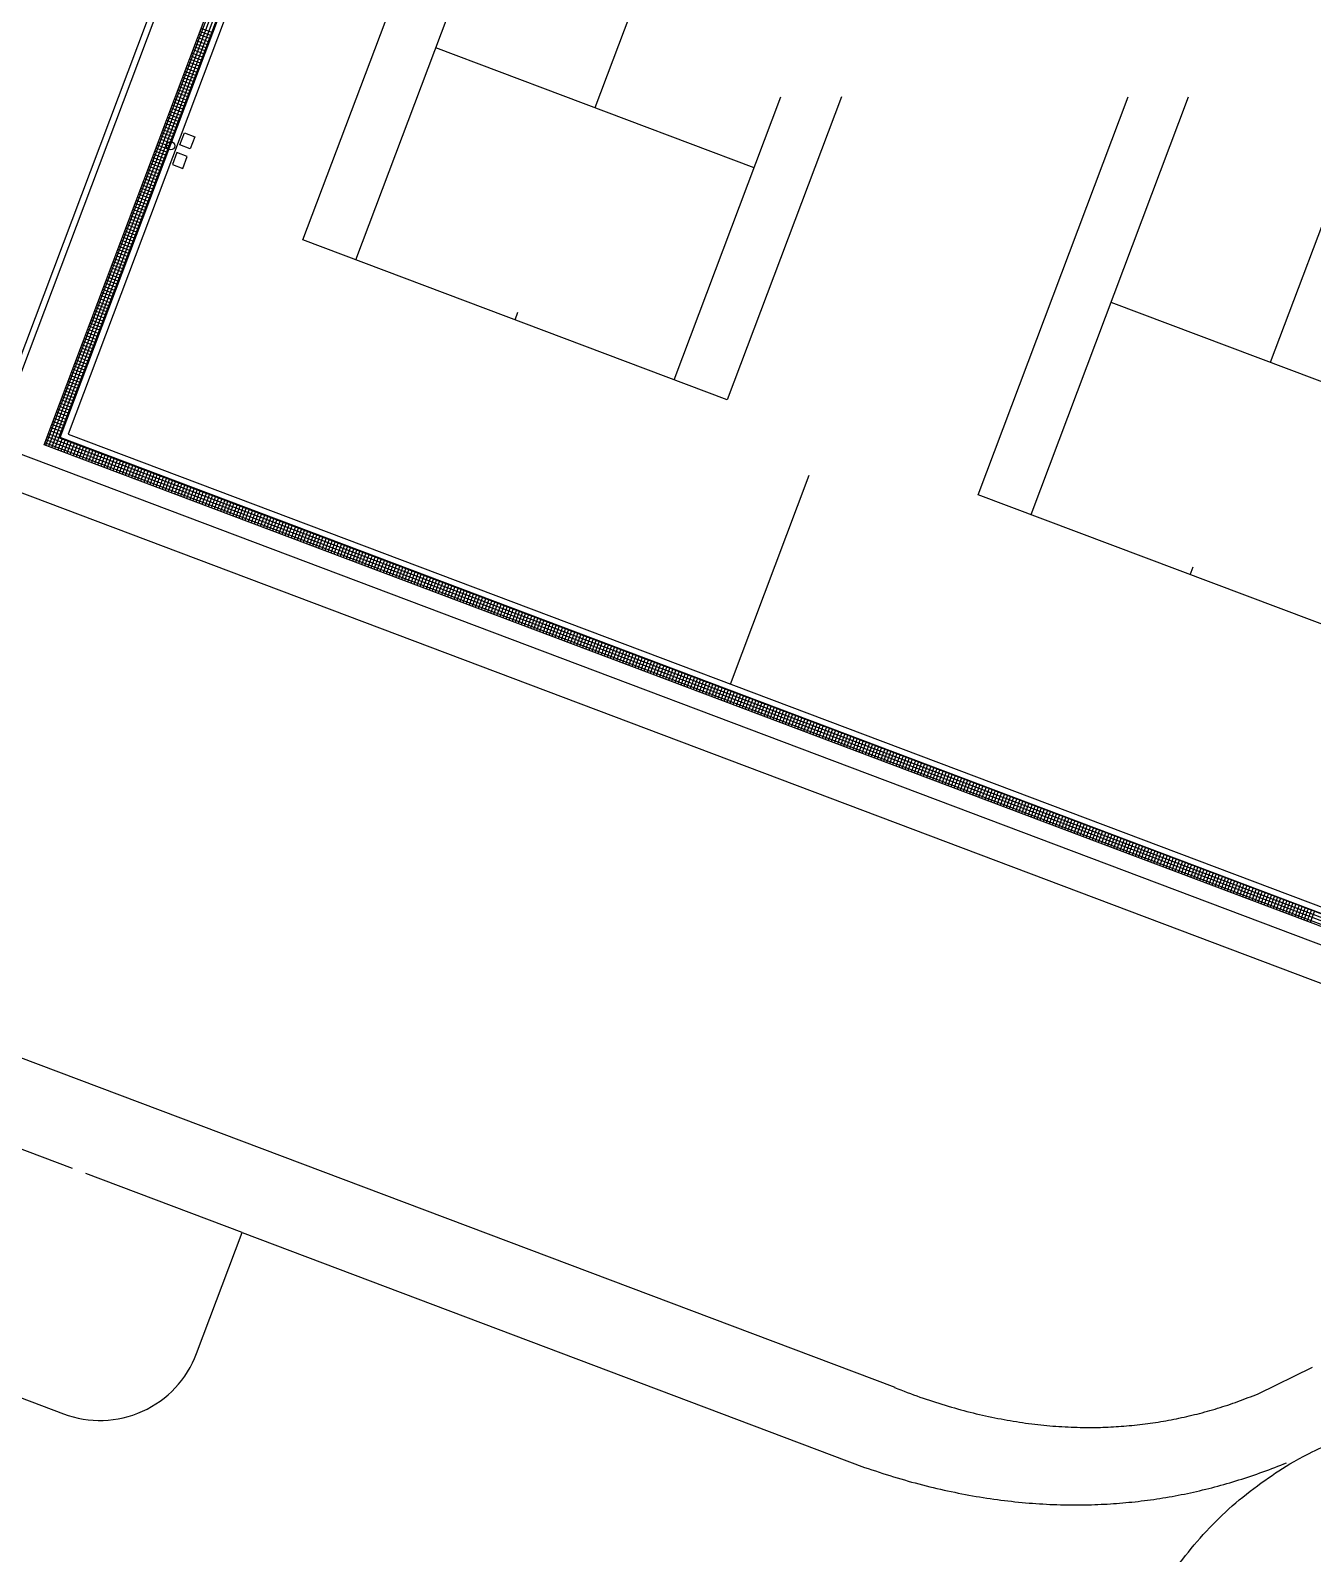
# Model space of a CAD drawing. Header units: millimetres. Extents: x 521005098 to 522149999836, y 174611071 to 175300000107.
# Drawn here: x 521987053830 to 522018074682, y 175038672789 to 175075516109 of the extents above; entities that cross this region are included whole.
import ezdxf

# ---------------------------------------------------------------- set-up
doc = ezdxf.new("R2010")
doc.units = ezdxf.units.MM
doc.header["$LTSCALE"] = 200
for name, color, linetype in [('0-35TEXT', 3, 'Continuous'), ('siteplan$0$0-35TEXT', 3, 'Continuous'), ('siteplan$0$siteplan$0$21', 1, 'Continuous'), ('siteplan$0$siteplan$0$26', 1, 'Continuous'), ('siteplan$0$siteplan$0$27', 1, 'Continuous'), ('siteplan$0$siteplan$0$48', 1, 'Continuous'), ('siteplan$0$siteplan$0$60', 1, 'Continuous'), ('siteplan$0$siteplan$0$62', 1, 'Continuous'), ('siteplan$0$siteplan$0$63', 1, 'Continuous')]:
    doc.layers.add(name, color=color, linetype=linetype)
doc.layers.get('siteplan$0$0-35TEXT').off()

# ---------------------------------------------------------------- blocks, each defined once
blk = doc.blocks.new('siteplan$0$siteplan')
at = {"layer": 'siteplan$0$siteplan$0$21', "color": 8}
for p, q in [((21490.668, 74972.749), (21490.778, 74973.039)), ((21490.778, 74973.039), (21491.029, 74972.944)), ((21491.029, 74972.944), (21490.92, 74972.654)), ((21490.597, 74972.562), (21490.488, 74972.271)), ((21490.849, 74972.467), (21490.597, 74972.562)), ((21490.92, 74972.654), (21490.668, 74972.749)), ((21490.488, 74972.271), (21490.739, 74972.176)), ((21490.739, 74972.176), (21490.849, 74972.467))]:
    blk.add_line(p, q, dxfattribs=at)
blk.add_circle((21490.446, 74972.726), 0.1, dxfattribs=at)
at = {"layer": 'siteplan$0$siteplan$0$26', "color": 8}
for p, q in [((21493.646, 74970.45), (21502.036, 74992.69)), ((21494.928, 74969.966), (21503.318, 74992.206)), ((21505.23, 74985.622), (21500.713, 74973.645)), ((21521.566, 74979.46), (21517.05, 74967.483)), ((21504.564, 74972.193), (21496.864, 74975.098)), ((21502.629, 74967.061), (21505.212, 74973.911)), ((21506.677, 74973.911), (21503.91, 74966.578)), ((21509.983, 74964.287), (21513.613, 74973.911)), ((21511.265, 74963.804), (21515.077, 74973.911)), ((21503.91, 74966.578), (21493.646, 74970.45)), ((21520.901, 74966.031), (21513.2, 74968.936)), ((21498.778, 74968.514), (21498.849, 74968.7)), ((21520.247, 74960.416), (21509.983, 74964.287)), ((21515.115, 74962.351), (21515.185, 74962.538))]:
    blk.add_line(p, q, dxfattribs=at)
at = {"layer": 'siteplan$0$siteplan$0$27', "color": 8}
for p, q in [((21481.212, 74952.787), (21507.964, 74942.696)), ((21488.072, 74947.986), (21482.353, 74950.143)), ((21492.177, 74946.437), (21488.395, 74947.864)), ((21491.073, 74943.51), (21492.177, 74946.437)), ((21492.177, 74946.437), (21507.233, 74940.758)), ((21480.366, 74944.877), (21487.852, 74942.053)), ((21516.76, 74942.54), (21518.075, 74943.179))]:
    blk.add_line(p, q, dxfattribs=at)
blk.add_arc((21488.734, 74944.392), 2.5, 249.3328, 339.3328, dxfattribs=at)
for points in [[(21507.961, 74942.688), (21512.622, 74940.834), (21516.76, 74942.54)], [(21513.338, 74935.539), (21516.759, 74945.122), (21532.011, 74941.44)], [(21507.233, 74940.758), (21512.635, 74938.886), (21517.448, 74940.87)]]:
    blk.add_open_spline(points, degree=2, dxfattribs=at)
at = {"layer": 'siteplan$0$siteplan$0$48', "color": 8}
for p, q in [((21486.261, 74965.478), (21522.656, 74951.749)), ((21522.348, 74950.93), (21485.952, 74964.659))]:
    blk.add_line(p, q, dxfattribs=at)
at = {"layer": 'siteplan$0$siteplan$0$60', "color": 8}
for p, q in [((21500.87, 74999.97), (21487.963, 74965.753)), ((21487.963, 74965.753), (21521.412, 74953.136)), ((21503.991, 74959.707), (21505.896, 74964.758))]:
    blk.add_line(p, q, dxfattribs=at)
at = {"layer": 'siteplan$0$siteplan$0$62', "color": 8}
for p, q in [((21498.078, 74997.497), (21481.212, 74952.787)), ((21498.218, 74997.444), (21481.353, 74952.734))]:
    blk.add_line(p, q, dxfattribs=at)
at = {"layer": 'siteplan$0$siteplan$0$63', "color": 8}
for p, q in [((21487.383, 74965.491), (21500.678, 75000.737)), ((21487.383, 74965.491), (21500.678, 75000.737)), ((21500.711, 75000.724), (21487.416, 74965.479)), ((21500.786, 75000.696), (21487.491, 74965.451)), ((21500.86, 75000.668), (21487.565, 74965.423)), ((21500.934, 75000.64), (21487.639, 74965.395)), ((21487.77, 74965.666), (21500.853, 75000.35)), ((21491.436, 74975.385), (21491.155, 74975.49)), ((21491.464, 74975.459), (21491.183, 74975.565)), ((21491.296, 74975.013), (21491.015, 74975.119)), ((21491.324, 74975.087), (21491.043, 74975.193)), ((21491.352, 74975.162), (21491.071, 74975.268)), ((21491.38, 74975.236), (21491.099, 74975.342)), ((21491.408, 74975.31), (21491.127, 74975.416)), ((21491.156, 74974.642), (21490.875, 74974.748)), ((21491.184, 74974.716), (21490.903, 74974.822)), ((21491.212, 74974.79), (21490.931, 74974.896)), ((21491.24, 74974.865), (21490.959, 74974.971)), ((21491.268, 74974.939), (21490.987, 74975.045)), ((21491.016, 74974.271), (21490.735, 74974.376)), ((21491.044, 74974.345), (21490.763, 74974.451)), ((21491.072, 74974.419), (21490.791, 74974.525)), ((21491.1, 74974.493), (21490.819, 74974.599)), ((21491.128, 74974.568), (21490.847, 74974.673)), ((21490.875, 74973.899), (21490.595, 74974.005)), ((21490.903, 74973.973), (21490.623, 74974.079)), ((21490.932, 74974.048), (21490.651, 74974.154)), ((21490.96, 74974.122), (21490.679, 74974.228)), ((21490.988, 74974.196), (21490.707, 74974.302)), ((21490.735, 74973.528), (21490.455, 74973.634)), ((21490.763, 74973.602), (21490.483, 74973.708)), ((21490.791, 74973.676), (21490.511, 74973.782)), ((21490.819, 74973.751), (21490.539, 74973.857)), ((21490.847, 74973.825), (21490.567, 74973.931)), ((21490.595, 74973.157), (21490.315, 74973.262)), ((21490.623, 74973.231), (21490.343, 74973.337)), ((21490.651, 74973.305), (21490.371, 74973.411)), ((21490.679, 74973.379), (21490.399, 74973.485)), ((21490.707, 74973.454), (21490.427, 74973.559)), ((21490.455, 74972.785), (21490.175, 74972.891)), ((21490.483, 74972.859), (21490.203, 74972.965)), ((21490.511, 74972.934), (21490.231, 74973.04)), ((21490.539, 74973.008), (21490.259, 74973.114)), ((21490.567, 74973.082), (21490.287, 74973.188)), ((21490.315, 74972.414), (21490.034, 74972.52)), ((21490.343, 74972.488), (21490.063, 74972.594)), ((21490.371, 74972.562), (21490.091, 74972.668)), ((21490.399, 74972.637), (21490.119, 74972.743)), ((21490.427, 74972.711), (21490.147, 74972.817)), ((21490.175, 74972.043), (21489.894, 74972.148)), ((21490.203, 74972.117), (21489.922, 74972.223)), ((21490.231, 74972.191), (21489.95, 74972.297)), ((21490.259, 74972.265), (21489.978, 74972.371)), ((21490.287, 74972.34), (21490.006, 74972.445)), ((21490.035, 74971.671), (21489.754, 74971.777)), ((21490.063, 74971.745), (21489.782, 74971.851)), ((21490.091, 74971.82), (21489.81, 74971.926)), ((21490.119, 74971.894), (21489.838, 74972)), ((21490.147, 74971.968), (21489.866, 74972.074)), ((21489.895, 74971.3), (21489.614, 74971.406)), ((21489.923, 74971.374), (21489.642, 74971.48)), ((21489.951, 74971.448), (21489.67, 74971.554)), ((21489.979, 74971.523), (21489.698, 74971.629)), ((21490.007, 74971.597), (21489.726, 74971.703)), ((21489.755, 74970.929), (21489.474, 74971.034)), ((21489.783, 74971.003), (21489.502, 74971.109)), ((21489.811, 74971.077), (21489.53, 74971.183)), ((21489.839, 74971.151), (21489.558, 74971.257)), ((21489.867, 74971.226), (21489.586, 74971.331)), ((21489.615, 74970.557), (21489.334, 74970.663)), ((21489.643, 74970.631), (21489.362, 74970.737)), ((21489.671, 74970.706), (21489.39, 74970.812)), ((21489.699, 74970.78), (21489.418, 74970.886)), ((21489.727, 74970.854), (21489.446, 74970.96)), ((21489.475, 74970.186), (21489.194, 74970.292)), ((21489.503, 74970.26), (21489.222, 74970.366)), ((21489.531, 74970.334), (21489.25, 74970.44)), ((21489.559, 74970.409), (21489.278, 74970.515)), ((21489.587, 74970.483), (21489.306, 74970.589)), ((21489.335, 74969.815), (21489.054, 74969.92)), ((21489.363, 74969.889), (21489.082, 74969.995)), ((21489.391, 74969.963), (21489.11, 74970.069)), ((21489.419, 74970.037), (21489.138, 74970.143)), ((21489.447, 74970.112), (21489.166, 74970.217)), ((21489.195, 74969.443), (21488.914, 74969.549)), ((21489.223, 74969.517), (21488.942, 74969.623)), ((21489.251, 74969.592), (21488.97, 74969.698)), ((21489.279, 74969.666), (21488.998, 74969.772)), ((21489.307, 74969.74), (21489.026, 74969.846)), ((21489.055, 74969.072), (21488.774, 74969.178)), ((21489.083, 74969.146), (21488.802, 74969.252)), ((21489.111, 74969.22), (21488.83, 74969.326)), ((21489.139, 74969.295), (21488.858, 74969.401)), ((21489.167, 74969.369), (21488.886, 74969.475)), ((21488.914, 74968.701), (21488.634, 74968.806)), ((21488.942, 74968.775), (21488.662, 74968.881)), ((21488.97, 74968.849), (21488.69, 74968.955)), ((21488.998, 74968.923), (21488.718, 74969.029)), ((21489.027, 74968.998), (21488.746, 74969.103)), ((21488.774, 74968.329), (21488.494, 74968.435)), ((21488.802, 74968.403), (21488.522, 74968.509)), ((21488.83, 74968.478), (21488.55, 74968.584)), ((21488.858, 74968.552), (21488.578, 74968.658)), ((21488.886, 74968.626), (21488.606, 74968.732)), ((21488.634, 74967.958), (21488.354, 74968.064)), ((21488.662, 74968.032), (21488.382, 74968.138)), ((21488.69, 74968.106), (21488.41, 74968.212)), ((21488.718, 74968.181), (21488.438, 74968.287)), ((21488.746, 74968.255), (21488.466, 74968.361)), ((21488.494, 74967.587), (21488.214, 74967.692)), ((21488.522, 74967.661), (21488.242, 74967.767)), ((21488.55, 74967.735), (21488.27, 74967.841)), ((21488.578, 74967.809), (21488.298, 74967.915)), ((21488.606, 74967.884), (21488.326, 74967.989)), ((21488.354, 74967.215), (21488.073, 74967.321)), ((21488.382, 74967.289), (21488.101, 74967.395)), ((21488.41, 74967.364), (21488.129, 74967.47)), ((21488.438, 74967.438), (21488.158, 74967.544)), ((21488.466, 74967.512), (21488.186, 74967.618)), ((21488.214, 74966.844), (21487.933, 74966.95)), ((21488.242, 74966.918), (21487.961, 74967.024)), ((21488.27, 74966.992), (21487.989, 74967.098)), ((21488.298, 74967.067), (21488.017, 74967.173)), ((21488.326, 74967.141), (21488.045, 74967.247)), ((21488.074, 74966.473), (21487.793, 74966.578)), ((21488.102, 74966.547), (21487.821, 74966.653)), ((21488.13, 74966.621), (21487.849, 74966.727)), ((21488.158, 74966.695), (21487.877, 74966.801)), ((21488.186, 74966.77), (21487.905, 74966.875)), ((21487.962, 74966.175), (21487.681, 74966.281)), ((21487.99, 74966.25), (21487.709, 74966.356)), ((21488.018, 74966.324), (21487.737, 74966.43)), ((21488.046, 74966.398), (21487.765, 74966.504)), ((21487.822, 74965.804), (21487.541, 74965.91)), ((21487.85, 74965.878), (21487.569, 74965.984)), ((21487.878, 74965.953), (21487.597, 74966.059)), ((21487.906, 74966.027), (21487.625, 74966.133)), ((21487.934, 74966.101), (21487.653, 74966.207)), ((21521.675, 74952.556), (21487.383, 74965.491)), ((21521.675, 74952.556), (21487.383, 74965.491)), ((21521.693, 74952.603), (21487.401, 74965.539)), ((21521.721, 74952.678), (21487.429, 74965.613)), ((21521.749, 74952.752), (21487.457, 74965.687)), ((21521.777, 74952.826), (21487.485, 74965.761)), ((21487.794, 74965.73), (21487.513, 74965.836)), ((21487.819, 74965.647), (21487.713, 74965.367)), ((21521.5, 74952.942), (21487.77, 74965.666)), ((21487.893, 74965.619), (21487.788, 74965.339)), ((21487.968, 74965.591), (21487.862, 74965.311)), ((21488.042, 74965.563), (21487.936, 74965.282)), ((21488.116, 74965.535), (21488.01, 74965.254)), ((21488.191, 74965.507), (21488.085, 74965.226)), ((21488.265, 74965.479), (21488.159, 74965.198)), ((21488.339, 74965.451), (21488.233, 74965.17)), ((21488.413, 74965.423), (21488.307, 74965.142)), ((21488.488, 74965.395), (21488.382, 74965.114)), ((21488.562, 74965.367), (21488.456, 74965.086)), ((21488.636, 74965.339), (21488.53, 74965.058)), ((21488.71, 74965.311), (21488.605, 74965.03)), ((21488.785, 74965.283), (21488.679, 74965.002)), ((21488.859, 74965.255), (21488.753, 74964.974)), ((21488.933, 74965.227), (21488.827, 74964.946)), ((21489.007, 74965.199), (21488.902, 74964.918)), ((21489.082, 74965.171), (21488.976, 74964.89)), ((21489.156, 74965.143), (21489.05, 74964.862)), ((21489.23, 74965.115), (21489.124, 74964.834)), ((21489.305, 74965.087), (21489.199, 74964.806)), ((21489.379, 74965.059), (21489.273, 74964.778)), ((21489.453, 74965.031), (21489.347, 74964.75)), ((21489.527, 74965.003), (21489.421, 74964.722)), ((21489.602, 74964.975), (21489.496, 74964.694)), ((21489.676, 74964.947), (21489.57, 74964.666)), ((21489.75, 74964.919), (21489.644, 74964.638)), ((21489.824, 74964.891), (21489.719, 74964.61)), ((21489.899, 74964.863), (21489.793, 74964.582)), ((21489.973, 74964.835), (21489.867, 74964.554)), ((21490.047, 74964.807), (21489.941, 74964.526)), ((21490.121, 74964.779), (21490.016, 74964.498)), ((21490.196, 74964.751), (21490.09, 74964.47)), ((21490.27, 74964.723), (21490.164, 74964.442)), ((21490.344, 74964.695), (21490.238, 74964.414)), ((21490.419, 74964.667), (21490.313, 74964.386)), ((21490.493, 74964.639), (21490.387, 74964.358)), ((21490.567, 74964.611), (21490.461, 74964.33)), ((21490.641, 74964.583), (21490.535, 74964.302)), ((21490.716, 74964.555), (21490.61, 74964.274)), ((21490.79, 74964.527), (21490.684, 74964.246)), ((21490.864, 74964.499), (21490.758, 74964.218)), ((21490.938, 74964.471), (21490.833, 74964.19)), ((21491.013, 74964.443), (21490.907, 74964.162)), ((21491.087, 74964.415), (21490.981, 74964.134)), ((21491.161, 74964.387), (21491.055, 74964.106)), ((21491.235, 74964.359), (21491.13, 74964.078)), ((21491.31, 74964.331), (21491.204, 74964.05)), ((21491.384, 74964.303), (21491.278, 74964.022)), ((21491.458, 74964.275), (21491.352, 74963.994)), ((21491.533, 74964.246), (21491.427, 74963.966)), ((21491.607, 74964.218), (21491.501, 74963.938)), ((21491.681, 74964.19), (21491.575, 74963.91)), ((21491.755, 74964.162), (21491.649, 74963.882)), ((21491.83, 74964.134), (21491.724, 74963.854)), ((21491.904, 74964.106), (21491.798, 74963.826)), ((21491.978, 74964.078), (21491.872, 74963.798)), ((21492.052, 74964.05), (21491.947, 74963.77)), ((21492.127, 74964.022), (21492.021, 74963.742)), ((21492.201, 74963.994), (21492.095, 74963.714)), ((21492.275, 74963.966), (21492.169, 74963.686)), ((21492.349, 74963.938), (21492.244, 74963.658)), ((21492.424, 74963.91), (21492.318, 74963.63)), ((21492.498, 74963.882), (21492.392, 74963.602)), ((21492.572, 74963.854), (21492.466, 74963.574)), ((21492.647, 74963.826), (21492.541, 74963.546)), ((21492.721, 74963.798), (21492.615, 74963.518)), ((21492.795, 74963.77), (21492.689, 74963.49)), ((21492.869, 74963.742), (21492.763, 74963.462)), ((21492.944, 74963.714), (21492.838, 74963.434)), ((21493.018, 74963.686), (21492.912, 74963.406)), ((21493.092, 74963.658), (21492.986, 74963.377)), ((21493.166, 74963.63), (21493.061, 74963.349)), ((21493.241, 74963.602), (21493.135, 74963.321)), ((21493.315, 74963.574), (21493.209, 74963.293)), ((21493.389, 74963.546), (21493.283, 74963.265)), ((21493.463, 74963.518), (21493.358, 74963.237)), ((21493.538, 74963.49), (21493.432, 74963.209)), ((21493.612, 74963.462), (21493.506, 74963.181)), ((21493.686, 74963.434), (21493.58, 74963.153)), ((21493.761, 74963.406), (21493.655, 74963.125)), ((21493.835, 74963.378), (21493.729, 74963.097)), ((21493.909, 74963.35), (21493.803, 74963.069)), ((21493.983, 74963.322), (21493.877, 74963.041)), ((21494.058, 74963.294), (21493.952, 74963.013)), ((21494.132, 74963.266), (21494.026, 74962.985)), ((21494.206, 74963.238), (21494.1, 74962.957)), ((21494.28, 74963.21), (21494.175, 74962.929)), ((21494.355, 74963.182), (21494.249, 74962.901)), ((21494.429, 74963.154), (21494.323, 74962.873)), ((21494.503, 74963.126), (21494.397, 74962.845)), ((21494.577, 74963.098), (21494.472, 74962.817)), ((21494.652, 74963.07), (21494.546, 74962.789)), ((21494.726, 74963.042), (21494.62, 74962.761)), ((21494.8, 74963.014), (21494.694, 74962.733)), ((21494.875, 74962.986), (21494.769, 74962.705)), ((21494.949, 74962.958), (21494.843, 74962.677)), ((21495.023, 74962.93), (21494.917, 74962.649)), ((21495.097, 74962.902), (21494.991, 74962.621)), ((21495.172, 74962.874), (21495.066, 74962.593)), ((21495.246, 74962.846), (21495.14, 74962.565)), ((21495.32, 74962.818), (21495.214, 74962.537)), ((21495.394, 74962.79), (21495.289, 74962.509)), ((21495.469, 74962.762), (21495.363, 74962.481)), ((21495.543, 74962.734), (21495.437, 74962.453)), ((21495.617, 74962.706), (21495.511, 74962.425)), ((21495.691, 74962.678), (21495.586, 74962.397)), ((21495.766, 74962.65), (21495.66, 74962.369)), ((21495.84, 74962.622), (21495.734, 74962.341)), ((21495.914, 74962.594), (21495.808, 74962.313)), ((21495.989, 74962.566), (21495.883, 74962.285)), ((21496.063, 74962.538), (21495.957, 74962.257)), ((21496.137, 74962.51), (21496.031, 74962.229)), ((21496.211, 74962.482), (21496.105, 74962.201)), ((21496.286, 74962.454), (21496.18, 74962.173)), ((21496.36, 74962.426), (21496.254, 74962.145)), ((21496.434, 74962.398), (21496.328, 74962.117)), ((21496.508, 74962.37), (21496.403, 74962.089)), ((21496.583, 74962.342), (21496.477, 74962.061)), ((21496.657, 74962.313), (21496.551, 74962.033)), ((21496.731, 74962.285), (21496.625, 74962.005)), ((21496.805, 74962.257), (21496.7, 74961.977)), ((21496.88, 74962.229), (21496.774, 74961.949)), ((21496.954, 74962.201), (21496.848, 74961.921)), ((21497.028, 74962.173), (21496.922, 74961.893)), ((21497.103, 74962.145), (21496.997, 74961.865)), ((21497.177, 74962.117), (21497.071, 74961.837)), ((21497.251, 74962.089), (21497.145, 74961.809)), ((21497.325, 74962.061), (21497.219, 74961.781)), ((21497.4, 74962.033), (21497.294, 74961.753)), ((21497.474, 74962.005), (21497.368, 74961.725)), ((21497.548, 74961.977), (21497.442, 74961.697)), ((21497.622, 74961.949), (21497.517, 74961.669)), ((21497.697, 74961.921), (21497.591, 74961.641)), ((21497.771, 74961.893), (21497.665, 74961.613)), ((21497.845, 74961.865), (21497.739, 74961.585)), ((21497.919, 74961.837), (21497.814, 74961.557)), ((21497.994, 74961.809), (21497.888, 74961.529)), ((21498.068, 74961.781), (21497.962, 74961.501)), ((21498.142, 74961.753), (21498.036, 74961.473)), ((21498.217, 74961.725), (21498.111, 74961.444)), ((21498.291, 74961.697), (21498.185, 74961.416)), ((21498.365, 74961.669), (21498.259, 74961.388)), ((21498.439, 74961.641), (21498.333, 74961.36)), ((21498.514, 74961.613), (21498.408, 74961.332)), ((21498.588, 74961.585), (21498.482, 74961.304)), ((21498.662, 74961.557), (21498.556, 74961.276)), ((21498.736, 74961.529), (21498.631, 74961.248)), ((21498.811, 74961.501), (21498.705, 74961.22)), ((21498.885, 74961.473), (21498.779, 74961.192)), ((21498.959, 74961.445), (21498.853, 74961.164)), ((21499.033, 74961.417), (21498.928, 74961.136)), ((21499.108, 74961.389), (21499.002, 74961.108)), ((21499.182, 74961.361), (21499.076, 74961.08)), ((21499.256, 74961.333), (21499.15, 74961.052)), ((21499.331, 74961.305), (21499.225, 74961.024)), ((21499.405, 74961.277), (21499.299, 74960.996)), ((21499.479, 74961.249), (21499.373, 74960.968)), ((21499.553, 74961.221), (21499.447, 74960.94)), ((21499.628, 74961.193), (21499.522, 74960.912)), ((21499.702, 74961.165), (21499.596, 74960.884)), ((21499.776, 74961.137), (21499.67, 74960.856)), ((21499.85, 74961.109), (21499.745, 74960.828)), ((21499.925, 74961.081), (21499.819, 74960.8)), ((21499.999, 74961.053), (21499.893, 74960.772)), ((21500.073, 74961.025), (21499.967, 74960.744)), ((21500.147, 74960.997), (21500.042, 74960.716)), ((21500.222, 74960.969), (21500.116, 74960.688)), ((21500.296, 74960.941), (21500.19, 74960.66)), ((21500.37, 74960.913), (21500.264, 74960.632)), ((21500.445, 74960.885), (21500.339, 74960.604)), ((21500.519, 74960.857), (21500.413, 74960.576)), ((21500.593, 74960.829), (21500.487, 74960.548)), ((21500.667, 74960.801), (21500.561, 74960.52)), ((21500.742, 74960.773), (21500.636, 74960.492)), ((21500.816, 74960.745), (21500.71, 74960.464)), ((21500.89, 74960.717), (21500.784, 74960.436)), ((21500.964, 74960.689), (21500.859, 74960.408)), ((21501.039, 74960.661), (21500.933, 74960.38)), ((21501.113, 74960.633), (21501.007, 74960.352)), ((21501.187, 74960.605), (21501.081, 74960.324)), ((21501.261, 74960.577), (21501.156, 74960.296)), ((21501.336, 74960.549), (21501.23, 74960.268)), ((21501.41, 74960.521), (21501.304, 74960.24)), ((21501.484, 74960.493), (21501.378, 74960.212)), ((21501.559, 74960.465), (21501.453, 74960.184)), ((21501.633, 74960.437), (21501.527, 74960.156)), ((21501.707, 74960.409), (21501.601, 74960.128)), ((21501.781, 74960.38), (21501.675, 74960.1)), ((21501.856, 74960.352), (21501.75, 74960.072)), ((21501.93, 74960.324), (21501.824, 74960.044)), ((21502.004, 74960.296), (21501.898, 74960.016)), ((21502.078, 74960.268), (21501.973, 74959.988)), ((21502.153, 74960.24), (21502.047, 74959.96)), ((21502.227, 74960.212), (21502.121, 74959.932)), ((21502.301, 74960.184), (21502.195, 74959.904)), ((21502.376, 74960.156), (21502.27, 74959.876)), ((21502.45, 74960.128), (21502.344, 74959.848)), ((21502.524, 74960.1), (21502.418, 74959.82)), ((21502.598, 74960.072), (21502.492, 74959.792)), ((21502.673, 74960.044), (21502.567, 74959.764)), ((21502.747, 74960.016), (21502.641, 74959.736)), ((21502.821, 74959.988), (21502.715, 74959.708)), ((21502.895, 74959.96), (21502.789, 74959.68)), ((21502.97, 74959.932), (21502.864, 74959.652)), ((21503.044, 74959.904), (21502.938, 74959.624)), ((21503.118, 74959.876), (21503.012, 74959.596)), ((21503.192, 74959.848), (21503.087, 74959.568)), ((21503.267, 74959.82), (21503.161, 74959.54)), ((21503.341, 74959.792), (21503.235, 74959.511)), ((21503.415, 74959.764), (21503.309, 74959.483)), ((21503.49, 74959.736), (21503.384, 74959.455)), ((21503.564, 74959.708), (21503.458, 74959.427)), ((21503.638, 74959.68), (21503.532, 74959.399)), ((21503.712, 74959.652), (21503.606, 74959.371)), ((21503.787, 74959.624), (21503.681, 74959.343)), ((21503.861, 74959.596), (21503.755, 74959.315)), ((21503.935, 74959.568), (21503.829, 74959.287)), ((21504.009, 74959.54), (21503.903, 74959.259)), ((21504.084, 74959.512), (21503.978, 74959.231)), ((21504.158, 74959.484), (21504.052, 74959.203)), ((21504.232, 74959.456), (21504.126, 74959.175)), ((21504.306, 74959.428), (21504.201, 74959.147)), ((21504.381, 74959.4), (21504.275, 74959.119)), ((21504.455, 74959.372), (21504.349, 74959.091)), ((21504.529, 74959.344), (21504.423, 74959.063)), ((21504.604, 74959.316), (21504.498, 74959.035)), ((21504.678, 74959.288), (21504.572, 74959.007)), ((21504.752, 74959.26), (21504.646, 74958.979)), ((21504.826, 74959.232), (21504.72, 74958.951)), ((21504.901, 74959.204), (21504.795, 74958.923)), ((21504.975, 74959.176), (21504.869, 74958.895)), ((21505.049, 74959.148), (21504.943, 74958.867)), ((21505.123, 74959.12), (21505.017, 74958.839)), ((21505.198, 74959.092), (21505.092, 74958.811)), ((21505.272, 74959.064), (21505.166, 74958.783)), ((21505.346, 74959.036), (21505.24, 74958.755)), ((21505.42, 74959.008), (21505.315, 74958.727)), ((21505.495, 74958.98), (21505.389, 74958.699)), ((21505.569, 74958.952), (21505.463, 74958.671)), ((21505.643, 74958.924), (21505.537, 74958.643)), ((21505.718, 74958.896), (21505.612, 74958.615)), ((21505.792, 74958.868), (21505.686, 74958.587)), ((21505.866, 74958.84), (21505.76, 74958.559)), ((21505.94, 74958.812), (21505.834, 74958.531)), ((21506.015, 74958.784), (21505.909, 74958.503)), ((21506.089, 74958.756), (21505.983, 74958.475)), ((21506.163, 74958.728), (21506.057, 74958.447)), ((21506.237, 74958.7), (21506.131, 74958.419)), ((21506.312, 74958.672), (21506.206, 74958.391)), ((21506.386, 74958.644), (21506.28, 74958.363)), ((21506.46, 74958.616), (21506.354, 74958.335)), ((21506.534, 74958.588), (21506.429, 74958.307)), ((21506.609, 74958.56), (21506.503, 74958.279)), ((21506.683, 74958.532), (21506.577, 74958.251)), ((21506.757, 74958.504), (21506.651, 74958.223)), ((21506.832, 74958.476), (21506.726, 74958.195)), ((21506.906, 74958.447), (21506.8, 74958.167)), ((21506.98, 74958.419), (21506.874, 74958.139)), ((21507.054, 74958.391), (21506.948, 74958.111)), ((21507.129, 74958.363), (21507.023, 74958.083)), ((21507.203, 74958.335), (21507.097, 74958.055)), ((21507.277, 74958.307), (21507.171, 74958.027)), ((21507.351, 74958.279), (21507.246, 74957.999)), ((21507.426, 74958.251), (21507.32, 74957.971)), ((21507.5, 74958.223), (21507.394, 74957.943)), ((21507.574, 74958.195), (21507.468, 74957.915)), ((21507.648, 74958.167), (21507.543, 74957.887)), ((21507.723, 74958.139), (21507.617, 74957.859)), ((21507.797, 74958.111), (21507.691, 74957.831)), ((21507.871, 74958.083), (21507.765, 74957.803)), ((21507.946, 74958.055), (21507.84, 74957.775)), ((21508.02, 74958.027), (21507.914, 74957.747)), ((21508.094, 74957.999), (21507.988, 74957.719)), ((21508.168, 74957.971), (21508.062, 74957.691)), ((21508.243, 74957.943), (21508.137, 74957.663)), ((21508.317, 74957.915), (21508.211, 74957.635)), ((21508.391, 74957.887), (21508.285, 74957.607)), ((21508.465, 74957.859), (21508.36, 74957.578)), ((21508.54, 74957.831), (21508.434, 74957.55)), ((21508.614, 74957.803), (21508.508, 74957.522)), ((21508.688, 74957.775), (21508.582, 74957.494)), ((21508.762, 74957.747), (21508.657, 74957.466)), ((21508.837, 74957.719), (21508.731, 74957.438)), ((21508.911, 74957.691), (21508.805, 74957.41)), ((21508.985, 74957.663), (21508.879, 74957.382)), ((21509.06, 74957.635), (21508.954, 74957.354)), ((21509.134, 74957.607), (21509.028, 74957.326)), ((21509.208, 74957.579), (21509.102, 74957.298)), ((21509.282, 74957.551), (21509.176, 74957.27)), ((21509.357, 74957.523), (21509.251, 74957.242)), ((21509.431, 74957.495), (21509.325, 74957.214)), ((21509.505, 74957.467), (21509.399, 74957.186)), ((21509.579, 74957.439), (21509.474, 74957.158)), ((21509.654, 74957.411), (21509.548, 74957.13)), ((21509.728, 74957.383), (21509.622, 74957.102)), ((21509.802, 74957.355), (21509.696, 74957.074)), ((21509.876, 74957.327), (21509.771, 74957.046)), ((21509.951, 74957.299), (21509.845, 74957.018)), ((21510.025, 74957.271), (21509.919, 74956.99)), ((21510.099, 74957.243), (21509.993, 74956.962)), ((21510.174, 74957.215), (21510.068, 74956.934)), ((21510.248, 74957.187), (21510.142, 74956.906)), ((21510.322, 74957.159), (21510.216, 74956.878)), ((21510.396, 74957.131), (21510.29, 74956.85)), ((21510.471, 74957.103), (21510.365, 74956.822)), ((21510.545, 74957.075), (21510.439, 74956.794)), ((21510.619, 74957.047), (21510.513, 74956.766)), ((21510.693, 74957.019), (21510.588, 74956.738)), ((21510.768, 74956.991), (21510.662, 74956.71)), ((21510.842, 74956.963), (21510.736, 74956.682)), ((21510.916, 74956.935), (21510.81, 74956.654)), ((21510.99, 74956.907), (21510.885, 74956.626)), ((21511.065, 74956.879), (21510.959, 74956.598)), ((21511.139, 74956.851), (21511.033, 74956.57)), ((21511.213, 74956.823), (21511.107, 74956.542)), ((21511.288, 74956.795), (21511.182, 74956.514)), ((21511.362, 74956.767), (21511.256, 74956.486)), ((21511.436, 74956.739), (21511.33, 74956.458)), ((21511.51, 74956.711), (21511.404, 74956.43)), ((21511.585, 74956.683), (21511.479, 74956.402)), ((21511.659, 74956.655), (21511.553, 74956.374)), ((21511.733, 74956.627), (21511.627, 74956.346)), ((21511.807, 74956.599), (21511.702, 74956.318)), ((21511.882, 74956.571), (21511.776, 74956.29)), ((21511.956, 74956.542), (21511.85, 74956.262)), ((21512.03, 74956.514), (21511.924, 74956.234)), ((21512.104, 74956.486), (21511.999, 74956.206)), ((21512.179, 74956.458), (21512.073, 74956.178)), ((21512.253, 74956.43), (21512.147, 74956.15)), ((21512.327, 74956.402), (21512.221, 74956.122)), ((21512.402, 74956.374), (21512.296, 74956.094)), ((21512.476, 74956.346), (21512.37, 74956.066)), ((21512.55, 74956.318), (21512.444, 74956.038)), ((21512.624, 74956.29), (21512.518, 74956.01)), ((21512.699, 74956.262), (21512.593, 74955.982)), ((21512.773, 74956.234), (21512.667, 74955.954)), ((21512.847, 74956.206), (21512.741, 74955.926)), ((21512.921, 74956.178), (21512.816, 74955.898)), ((21512.996, 74956.15), (21512.89, 74955.87)), ((21513.07, 74956.122), (21512.964, 74955.842)), ((21513.144, 74956.094), (21513.038, 74955.814)), ((21513.218, 74956.066), (21513.113, 74955.786)), ((21513.293, 74956.038), (21513.187, 74955.758)), ((21513.367, 74956.01), (21513.261, 74955.73)), ((21513.441, 74955.982), (21513.335, 74955.702)), ((21513.516, 74955.954), (21513.41, 74955.673)), ((21513.59, 74955.926), (21513.484, 74955.645)), ((21513.664, 74955.898), (21513.558, 74955.617)), ((21513.738, 74955.87), (21513.632, 74955.589)), ((21513.813, 74955.842), (21513.707, 74955.561)), ((21513.887, 74955.814), (21513.781, 74955.533)), ((21513.961, 74955.786), (21513.855, 74955.505)), ((21514.035, 74955.758), (21513.93, 74955.477)), ((21514.11, 74955.73), (21514.004, 74955.449)), ((21514.184, 74955.702), (21514.078, 74955.421)), ((21514.258, 74955.674), (21514.152, 74955.393)), ((21514.332, 74955.646), (21514.227, 74955.365)), ((21514.407, 74955.618), (21514.301, 74955.337)), ((21514.481, 74955.59), (21514.375, 74955.309)), ((21514.555, 74955.562), (21514.449, 74955.281)), ((21514.63, 74955.534), (21514.524, 74955.253)), ((21514.704, 74955.506), (21514.598, 74955.225)), ((21514.778, 74955.478), (21514.672, 74955.197)), ((21514.852, 74955.45), (21514.746, 74955.169)), ((21514.927, 74955.422), (21514.821, 74955.141)), ((21515.001, 74955.394), (21514.895, 74955.113)), ((21515.075, 74955.366), (21514.969, 74955.085)), ((21515.149, 74955.338), (21515.044, 74955.057)), ((21515.224, 74955.31), (21515.118, 74955.029)), ((21515.298, 74955.282), (21515.192, 74955.001)), ((21515.372, 74955.254), (21515.266, 74954.973)), ((21515.446, 74955.226), (21515.341, 74954.945)), ((21515.521, 74955.198), (21515.415, 74954.917)), ((21515.595, 74955.17), (21515.489, 74954.889)), ((21515.669, 74955.142), (21515.563, 74954.861)), ((21515.744, 74955.114), (21515.638, 74954.833)), ((21515.818, 74955.086), (21515.712, 74954.805)), ((21515.892, 74955.058), (21515.786, 74954.777)), ((21515.966, 74955.03), (21515.86, 74954.749)), ((21516.041, 74955.002), (21515.935, 74954.721)), ((21516.115, 74954.974), (21516.009, 74954.693)), ((21516.189, 74954.946), (21516.083, 74954.665)), ((21516.263, 74954.918), (21516.158, 74954.637)), ((21516.338, 74954.89), (21516.232, 74954.609)), ((21516.412, 74954.862), (21516.306, 74954.581)), ((21516.486, 74954.834), (21516.38, 74954.553)), ((21516.56, 74954.806), (21516.455, 74954.525)), ((21516.635, 74954.778), (21516.529, 74954.497)), ((21516.709, 74954.75), (21516.603, 74954.469)), ((21516.783, 74954.722), (21516.677, 74954.441)), ((21516.858, 74954.694), (21516.752, 74954.413)), ((21516.932, 74954.666), (21516.826, 74954.385)), ((21517.006, 74954.638), (21516.9, 74954.357)), ((21517.08, 74954.609), (21516.974, 74954.329)), ((21517.155, 74954.581), (21517.049, 74954.301)), ((21517.229, 74954.553), (21517.123, 74954.273)), ((21517.303, 74954.525), (21517.197, 74954.245)), ((21517.377, 74954.497), (21517.272, 74954.217)), ((21517.452, 74954.469), (21517.346, 74954.189)), ((21517.526, 74954.441), (21517.42, 74954.161)), ((21517.6, 74954.413), (21517.494, 74954.133)), ((21517.674, 74954.385), (21517.569, 74954.105)), ((21517.749, 74954.357), (21517.643, 74954.077)), ((21517.823, 74954.329), (21517.717, 74954.049)), ((21517.897, 74954.301), (21517.791, 74954.021)), ((21517.972, 74954.273), (21517.866, 74953.993)), ((21518.046, 74954.245), (21517.94, 74953.965)), ((21518.12, 74954.217), (21518.014, 74953.937))]:
    blk.add_line(p, q, dxfattribs=at)
blk = doc.blocks.new('siteplan')
at = {"layer": 'siteplan$0$0-35TEXT', "xscale": 1000, "yscale": 1000, "zscale": 1000}
blk.add_blockref('siteplan$0$siteplan', (500000000, 100000000), dxfattribs=at)

msp = doc.modelspace()

# ---------------------------------------------------------------- block references
at = {"layer": '0-35TEXT', "xscale": 1000, "yscale": 1000, "zscale": 1000}
msp.add_blockref('siteplan', (500000094.73971, 99999891.38169), dxfattribs=at)

doc.saveas('drawing.dxf')
